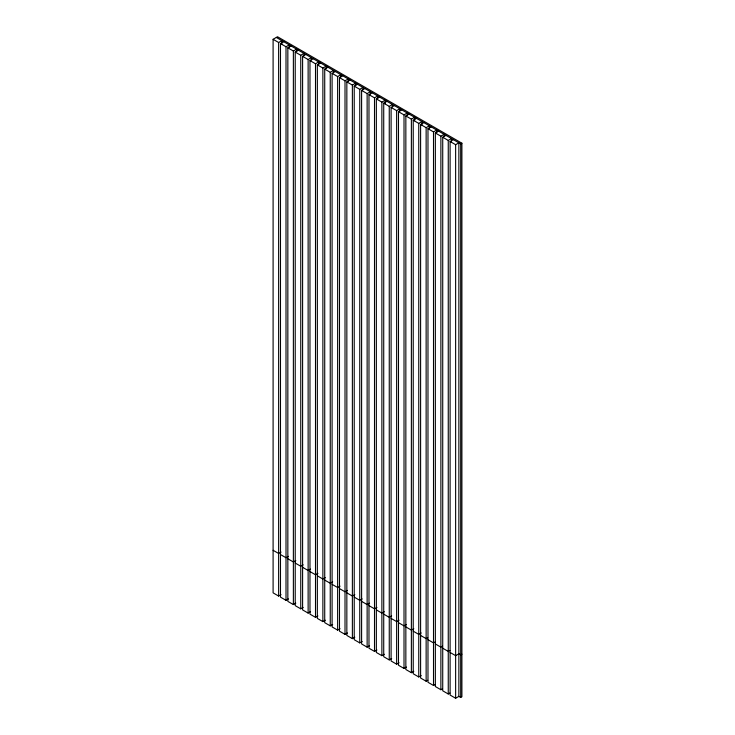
<?xml version="1.0" encoding="UTF-8"?>
<svg xmlns="http://www.w3.org/2000/svg" width="735" height="735" viewBox="0 0 735 735"><rect width="100%" height="100%" fill="white"/><g stroke="black" fill="none" stroke-linecap="round" stroke-linejoin="round"><path stroke-width="1.1" d="M281.046 594.661L278.629 596.057L273.098 592.86L273.098 39.304L277.518 36.75L461.902 143.206L461.902 696.762L460.707 697.451L458.723 696.311M273.098 39.304L278.629 42.501L281.854 40.636L281.854 44.082M288.423 598.915L286.007 600.311L280.476 597.123L280.476 43.567L283.701 41.702M280.476 43.567L286.007 46.755L289.232 44.89L289.232 47.187M295.801 603.178L293.375 604.574L287.844 601.377L287.844 47.821L291.069 45.956M287.844 47.821L293.375 51.018L296.609 49.153L296.609 51.45M303.178 607.432L300.753 608.828L295.222 605.64L295.222 52.075L298.447 50.219M295.222 52.075L300.753 55.272L303.978 53.407L303.978 55.704M310.547 611.695L308.13 613.091L302.599 609.894L302.599 56.338L305.824 54.473M302.599 56.338L308.13 59.535L311.355 57.67L311.355 59.967M317.924 615.948L315.508 617.345L309.977 614.157L309.977 60.592L313.202 58.736M309.977 60.592L315.508 63.789L318.733 61.924L318.733 64.221M325.302 620.211L322.876 621.608L317.345 618.411L317.345 64.855L320.57 62.989M317.345 64.855L322.876 68.043L326.11 66.187L326.11 68.484M332.679 624.465L330.254 625.862L324.723 622.674L324.723 69.108L327.948 67.252M324.723 69.108L330.254 72.306L333.479 70.441L333.479 72.737M340.048 628.728L337.631 630.125L332.101 626.927L332.101 73.371L335.325 71.506M332.101 73.371L337.631 76.559L340.856 74.704L340.856 77M347.425 632.982L345.009 634.379L339.478 631.181L339.478 77.625L342.703 75.76M339.478 77.625L345.009 80.822L348.234 78.957L348.234 81.254M354.803 637.236L352.377 638.641L346.846 635.444L346.846 81.888L350.081 80.023M346.846 81.888L352.377 85.076L355.611 83.22L355.611 85.517M362.18 641.499L359.755 642.895L354.224 639.698L354.224 86.142L357.449 84.277M354.224 86.142L359.755 89.339L362.98 87.474L362.98 89.771M369.549 645.753L367.132 647.149L361.602 643.961L361.602 90.405L364.826 88.54M361.602 90.405L367.132 93.593L370.357 91.728L370.357 94.025M376.926 650.016L374.51 651.412L368.979 648.215L368.979 94.659L372.204 92.794M368.979 94.659L374.51 97.856L377.735 95.991L377.735 98.288M384.304 654.269L381.878 655.666L376.348 652.478L376.348 98.922L379.582 97.057M376.348 98.922L381.878 102.11L385.112 100.245L385.112 103.69M391.681 658.532L389.256 659.929L383.725 656.732L383.725 103.176L386.95 101.311M383.725 103.176L389.256 106.373L392.481 104.508L392.481 106.805M399.05 662.786L396.634 664.183L391.103 660.995L391.103 107.439L394.327 105.574M391.103 107.439L396.634 110.627L399.858 108.762L399.858 111.058M406.427 667.049L404.011 668.446L398.48 665.249L398.48 111.692L401.705 109.827M398.48 111.692L404.011 114.89L407.236 113.025L407.236 115.321M413.805 671.303L411.379 672.7L405.849 669.511L405.849 115.946L409.083 114.09M405.849 115.946L411.379 119.144L414.613 117.278L414.613 120.724M421.183 675.566L418.757 676.963L413.226 673.765L413.226 120.209L416.451 118.344M413.226 120.209L418.757 123.397L421.982 121.541L421.982 124.987M427.742 680.288L426.135 681.216L420.604 678.028L420.604 124.463L423.829 122.607M420.604 124.463L426.135 127.66L429.359 125.795L429.359 128.092M435.12 684.542L433.512 685.479L427.981 682.282L427.981 128.726L431.206 126.861M427.981 128.726L433.512 131.914L436.737 130.058L436.737 132.355M442.498 688.805L440.881 689.733L435.35 686.536L435.35 132.98L438.584 131.124M435.35 132.98L440.881 136.177L444.115 134.312L444.115 136.609M449.875 693.059L448.258 693.996L442.727 690.799L442.727 137.243L445.952 135.378M442.727 137.243L448.258 140.431L451.483 138.575L451.483 142.02M450.105 141.497L455.636 144.694L458.861 142.829L458.861 696.385L455.636 698.25L450.105 695.053L450.105 141.497L453.33 139.632M276.323 37.439L460.707 143.895L461.902 143.206M281.046 552.077L278.629 553.473L273.098 550.285M288.423 556.34L286.007 557.736L280.476 554.539M295.801 560.594L293.375 561.99L287.844 558.793M303.178 564.847L300.753 566.253L295.222 563.056M310.547 569.111L308.13 570.507L302.599 567.31M317.924 573.364L315.508 574.761L309.977 571.573M325.302 577.627L322.876 579.024L317.345 575.827M332.679 581.881L330.254 583.278L324.723 580.09M340.048 586.144L337.631 587.541L332.101 584.343M347.425 590.398L345.009 591.794L339.478 588.606M354.803 594.661L352.377 596.057L346.846 592.86M362.18 598.915L359.755 600.311L354.224 597.123M369.549 603.178L367.132 604.574L361.602 601.377M376.926 607.432L374.51 608.828L368.979 605.64M384.304 611.695L381.878 613.091L376.348 609.894M391.681 615.948L389.256 617.345L383.725 614.157M399.05 620.211L396.634 621.608L391.103 618.411M406.427 624.465L404.011 625.862L398.48 622.664M413.805 628.719L411.379 630.125L405.849 626.927M421.183 632.982L418.757 634.379L413.226 631.181M427.742 637.704L426.135 638.632L420.604 635.444M435.12 641.967L433.512 642.895L427.981 639.698M442.498 646.221L440.881 647.149L435.35 643.961M449.875 650.475L448.258 651.412L442.727 648.215M458.861 653.81L455.636 655.666L450.105 652.478M461.902 654.178L460.707 654.867L458.723 653.727M460.707 143.895L460.707 697.451M455.636 144.694L455.636 698.25M448.258 140.431L448.258 693.996M440.881 136.177L440.881 689.733M433.512 131.914L433.512 685.479M426.135 127.66L426.135 681.216M418.757 123.397L418.757 676.963M411.379 119.144L411.379 672.7M404.011 114.89L404.011 668.446M396.634 110.627L396.634 664.183M389.256 106.373L389.256 659.929M381.878 102.11L381.878 655.666M374.51 97.856L374.51 651.412M367.132 93.593L367.132 647.149M359.755 89.339L359.755 642.895M352.377 85.076L352.377 638.641M345.009 80.822L345.009 634.379M337.631 76.559L337.631 630.125M330.254 72.306L330.254 625.862M322.876 68.043L322.876 621.608M315.508 63.789L315.508 617.345M308.13 59.535L308.13 613.091M300.753 55.272L300.753 608.828M293.375 51.018L293.375 604.574M286.007 46.755L286.007 600.311M278.629 42.501L278.629 596.057"/></g></svg>
